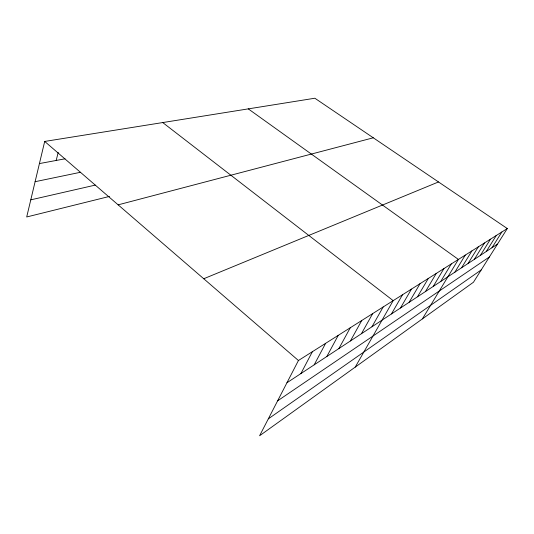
<?xml version="1.0" encoding="UTF-8"?>
<svg xmlns="http://www.w3.org/2000/svg" width="534" height="534" viewBox="0 0 534 534"><rect width="100%" height="100%" fill="white"/><g stroke="black" fill="none" stroke-linecap="round" stroke-linejoin="round"><path stroke-width="0.8" d="M507.3 228.545L298.433 360.51L259.584 435.771L473.458 282.232L507.3 228.545L314.853 98.229L44.702 141.437L26.7 216.971L109.51 196.412M56.183 160.46L58.199 152.41M300.902 373.566L312.377 351.699M314.186 364.822L325.633 343.322M326.835 356.492L338.249 335.352M338.896 348.548L350.271 327.756M350.417 340.959L361.738 320.507M361.431 333.71L372.692 313.591M371.964 326.775L383.165 306.97M355.217 367.118L393.184 300.642L162.723 122.56M391.449 313.945L402.509 294.755M400.467 308.005L411.454 289.101M409.137 302.291L420.051 283.667M417.481 296.797L428.315 278.448M425.518 291.511L436.265 273.421M433.254 286.411L443.921 268.589M440.717 281.498L451.297 263.923M422.387 318.898L458.412 259.431L248.277 108.876M454.861 272.186L465.274 255.092M461.57 267.768L471.902 250.907M468.058 263.496L478.304 246.862M474.332 259.364L484.492 242.957M480.4 255.365L490.472 239.172M486.274 251.501L496.266 235.514M491.968 247.749L501.867 231.976M268.315 418.863L481.221 269.917M277.613 400.847L489.384 256.967M286.952 382.758L497.481 244.118M203.734 278.748L438.501 181.954M118.147 204.849L373.286 137.792M30.778 199.849L95.272 185.104M35.104 181.7L80.581 172.262M39.423 163.578L65.028 158.812M44.702 141.437L298.433 360.51"/></g></svg>
